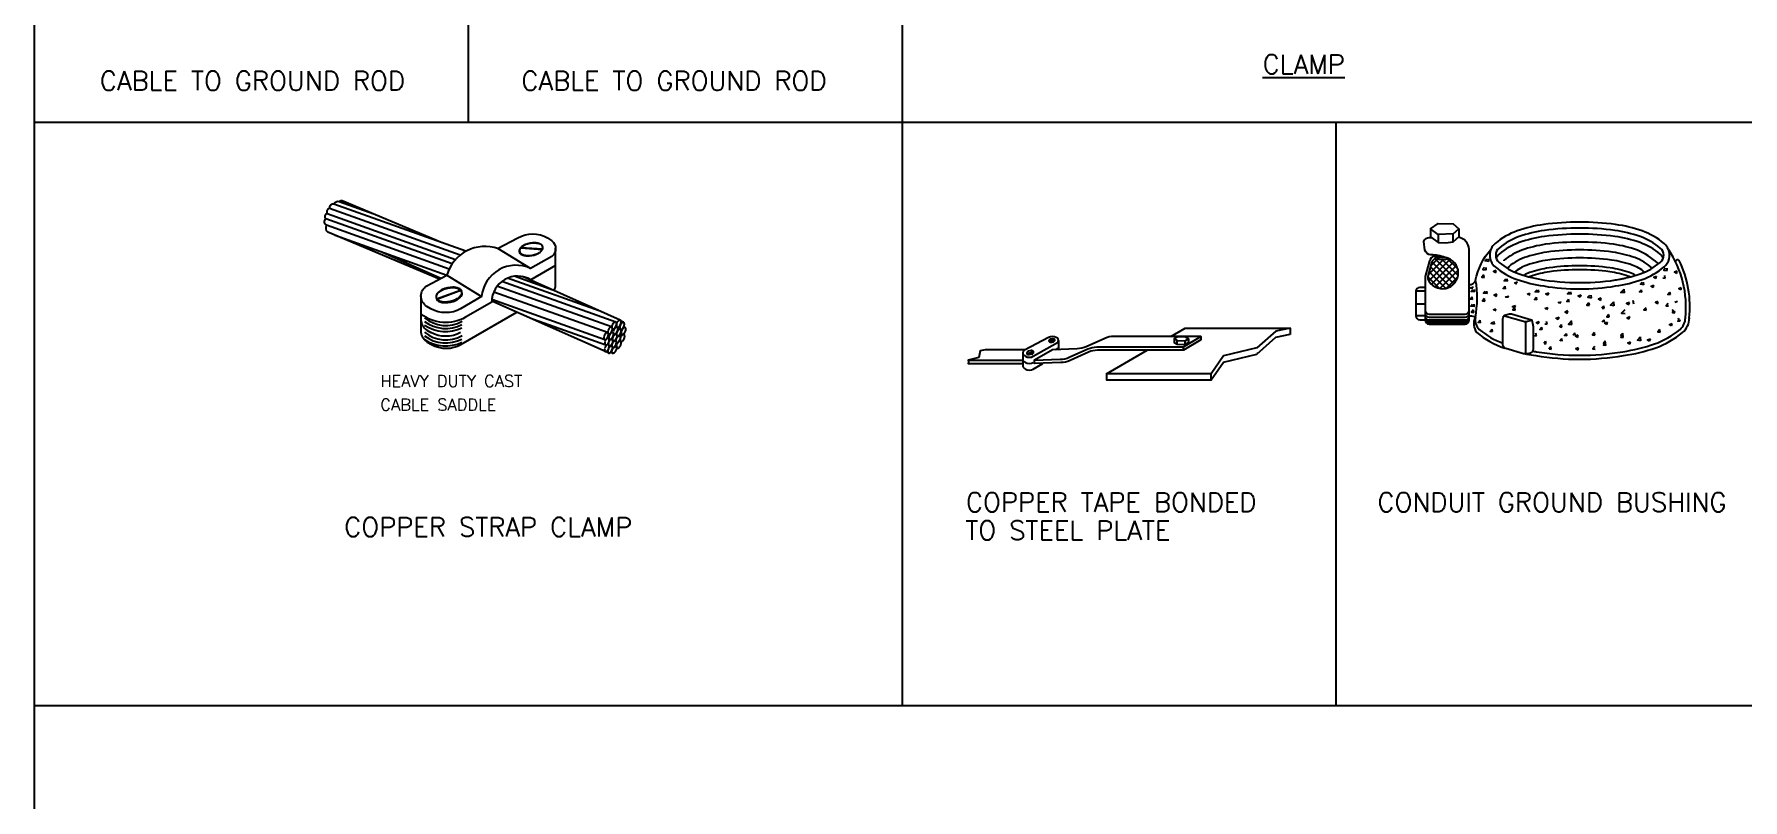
# Model space of a CAD drawing. Header units: inches. Extents: x 1917 to 3477, y 820 to 1550.
# Drawn here: x 1916.8 to 2276.7, y 1023.8 to 1185.1 of the extents above; entities that cross this region are included whole.
import ezdxf
from ezdxf.enums import TextEntityAlignment as Align

# ---------------------------------------------------------------- set-up
doc = ezdxf.new("R2010")
doc.units = ezdxf.units.IN
doc.header["$MEASUREMENT"] = 0
for name, color, linetype in [('ELDIM', 2, 'Continuous'), ('ELEC', 7, 'Continuous'), ('TITLE', 7, 'Continuous'), ('TXT30', 2, 'Continuous')]:
    doc.layers.add(name, color=color, linetype=linetype)
doc.styles.add('ROMANS', font='romans.shx')

# ---------------------------------------------------------------- blocks, each defined once
blk = doc.blocks.new('*U79')
at = {"color": 2}
for p, q in [((2210.46, 1134.4), (2213.74, 1137.68)), ((2210.57, 1133.17), (2215.08, 1137.69)), ((2210.93, 1136.2), (2212.51, 1137.78)), ((2216.41, 1133.26), (2211.85, 1137.82)), ((2216.75, 1134.25), (2213.3, 1137.7)), ((2216.67, 1135.66), (2214.61, 1137.72)), ((2212.82, 1131.53), (2210.36, 1133.99)), ((2214.14, 1131.54), (2210.63, 1135.05)), ((2215.11, 1131.9), (2210.91, 1136.1)), ((2211.14, 1132.42), (2215.84, 1137.12)), ((2215.86, 1132.48), (2211.21, 1137.13)), ((2211.91, 1131.86), (2216.4, 1136.35)), ((2212.9, 1131.52), (2216.74, 1135.36)), ((2214.28, 1131.57), (2216.69, 1133.98))]:
    blk.add_line(p, q, dxfattribs=at)

msp = doc.modelspace()

# ---------------------------------------------------------------- linework, layer by layer
at = {"layer": 'ELDIM'}
for p, q in [((2211.26709, 1142.13767), (2211.27357, 1142.13767)), ((2021.34365, 1135.74522), (2014.46096, 1139.96571)), ((2019.35098, 1140.17667), (2023.87202, 1139.85589)), ((2211.62283, 1138.58656), (2211.62283, 1138.39034)), ((2223.19849, 1137.23599), (2223.13642, 1137.76947)), ((2222.25691, 1133.8555), (2222.16026, 1134.37945)), ((2222.69201, 1135.42831), (2222.62995, 1135.9618)), ((2224.61106, 1134.83545), (2224.78054, 1135.34055)), ((2258.40031, 1133.60623), (2258.56979, 1134.11134)), ((2260.38739, 1133.71089), (2260.29074, 1134.23484)), ((2260.82249, 1135.2837), (2260.76043, 1135.81719)), ((2262.74154, 1134.69083), (2262.91102, 1135.19594)), ((2001.53667, 1129.33827), (2006.58058, 1131.18353)), ((2001.57644, 1129.28607), (2006.63381, 1131.13625)), ((2209.82103, 1130.9324), (2207.85749, 1130.9324)), ((2219.87927, 1131.63238), (2219.82844, 1131.90794)), ((2220.23198, 1130.80068), (2220.16992, 1131.33416)), ((2222.83672, 1130.43914), (2222.77465, 1130.97263)), ((2224.75577, 1129.84628), (2224.92525, 1130.35138)), ((2226.74285, 1131.46938), (2226.6462, 1131.99332)), ((2227.17795, 1133.04219), (2227.11588, 1133.57568)), ((2231.2808, 1130.32355), (2231.86606, 1130.54821)), ((2231.69692, 1130.04262), (2231.8664, 1130.54773)), ((2233.76215, 1130.72837), (2233.70009, 1131.26186)), ((2235.6812, 1130.1355), (2235.85068, 1130.64061)), ((2240.56341, 1130.29453), (2240.50135, 1130.82802)), ((2251.79944, 1130.57407), (2251.70709, 1131.36789)), ((2255.46733, 1130.74631), (2255.37068, 1131.27026)), ((2255.90243, 1132.31912), (2255.84037, 1132.85261)), ((2257.82148, 1131.72626), (2257.99096, 1132.23136)), ((2259.88744, 1133.75509), (2260.38705, 1133.71138)), ((2261.46267, 1130.22179), (2261.36602, 1130.74573)), ((2263.68388, 1131.27374), (2263.83572, 1131.72627)), ((2209.81501, 1128.2273), (2207.85147, 1128.2273)), ((2219.79688, 1129.22787), (2219.70023, 1129.75181)), ((2220.08629, 1126.48021), (2219.98965, 1127.00416)), ((2220.15962, 1127.69149), (2220.09756, 1128.22497)), ((2222.40162, 1128.86633), (2222.30497, 1129.39028)), ((2224.11777, 1126.99743), (2224.70303, 1127.22209)), ((2224.53389, 1126.71651), (2224.70337, 1127.22162)), ((2227.33171, 1129.68009), (2227.28088, 1129.95565)), ((2228.65806, 1127.43958), (2228.82754, 1127.94469)), ((2228.76876, 1126.98636), (2228.67211, 1127.5103)), ((2233.32705, 1129.15556), (2233.2304, 1129.67951)), ((2235.0432, 1127.28666), (2235.62846, 1127.51132)), ((2235.45932, 1127.00574), (2235.6288, 1127.51085)), ((2238.40185, 1128.52318), (2238.35102, 1128.79875)), ((2239.7282, 1126.28267), (2239.89768, 1126.78778)), ((2240.12831, 1128.72172), (2240.03166, 1129.24567)), ((2242.48246, 1129.70166), (2242.65194, 1130.20677)), ((2244.39719, 1127.99865), (2244.30054, 1128.5226)), ((2244.83229, 1129.57146), (2244.77022, 1130.10495)), ((2246.75134, 1128.9786), (2246.92082, 1129.4837)), ((2247.03363, 1127.42937), (2247.42356, 1127.89407)), ((2247.10792, 1127.40619), (2247.52021, 1127.37012)), ((2247.52055, 1127.36964), (2247.4239, 1127.89359)), ((2249.62882, 1127.89872), (2249.53648, 1128.69254)), ((2252.67646, 1128.05109), (2252.84595, 1128.5562)), ((2253.753, 1128.18794), (2253.66065, 1128.98176)), ((2256.38786, 1126.9496), (2256.29122, 1127.47354)), ((2258.76382, 1128.30916), (2258.91566, 1128.76169)), ((2262.3947, 1128.64183), (2262.97996, 1128.86649)), ((2181.33681, 1123.17317), (2181.33681, 1121.84034)), ((2209.81501, 1125.74369), (2207.8525, 1125.74369)), ((2221.46102, 1124.31101), (2221.36437, 1124.83495)), ((2224.4285, 1124.00384), (2224.36644, 1124.53733)), ((2230.94952, 1124.49533), (2230.94952, 1117.71258)), ((2233.6474, 1124.07422), (2233.81688, 1124.57933)), ((2234.48682, 1122.86824), (2234.39017, 1123.39218)), ((2234.99771, 1124.06598), (2235.49732, 1124.02226)), ((2235.49767, 1124.02178), (2235.40102, 1124.54572)), ((2237.85181, 1125.00172), (2238.0213, 1125.50683)), ((2238.13411, 1123.4525), (2238.52403, 1123.91719)), ((2238.2084, 1123.42932), (2238.62068, 1123.39325)), ((2238.62102, 1123.39277), (2238.52437, 1123.91671)), ((2240.7293, 1123.92184), (2240.63695, 1124.71566)), ((2247.10598, 1124.46479), (2247.49591, 1124.92949)), ((2247.5929, 1124.40506), (2247.49625, 1124.92901)), ((2248.05063, 1123.95018), (2248.22012, 1124.45529)), ((2248.58368, 1125.52184), (2248.48703, 1126.04579)), ((2252.74882, 1125.08651), (2252.9183, 1125.59162)), ((2261.73033, 1123.68153), (2261.88217, 1124.13406)), ((2262.3832, 1126.42507), (2262.32846, 1126.72181)), ((2263.54086, 1124.6174), (2263.48612, 1124.91414)), ((2130.61766, 1120.65731), (2131.81392, 1120.57243)), ((2132.53721, 1120.56749), (2132.53721, 1118.62351)), ((2223.9934, 1122.43103), (2223.89675, 1122.95497)), ((2232.75474, 1121.60754), (2233.25435, 1121.56383)), ((2233.25469, 1121.56335), (2233.15805, 1122.08729)), ((2234.80583, 1119.98177), (2235.19576, 1120.44647)), ((2234.88012, 1119.95859), (2235.29241, 1119.92252)), ((2235.29275, 1119.92204), (2235.1961, 1120.44599)), ((2238.20646, 1120.48792), (2238.59639, 1120.95261)), ((2238.69338, 1120.42819), (2238.59673, 1120.95213)), ((2239.68415, 1121.54497), (2239.58751, 1122.06891)), ((2240.95591, 1121.71713), (2241.34583, 1122.18183)), ((2241.44282, 1121.65741), (2241.34617, 1122.18135)), ((2241.90056, 1121.20252), (2242.07004, 1121.70763)), ((2245.55696, 1121.71133), (2245.46031, 1122.23528)), ((2247.86225, 1119.52375), (2247.76349, 1120.47816)), ((2251.5523, 1121.1868), (2251.45354, 1122.14122)), ((2252.89834, 1119.75639), (2253.06782, 1120.26149)), ((2255.27243, 1120.52342), (2255.18008, 1121.31724)), ((2257.09179, 1120.44021), (2257.26128, 1120.94531)), ((2259.35437, 1122.32196), (2259.25772, 1122.84591)), ((2125.03087, 1117.94377), (2125.03087, 1115.25403)), ((2125.91451, 1117.77565), (2127.25269, 1118.26521)), ((2142.65295, 1113.55986), (2151.20986, 1118.51268)), ((2174.41985, 1117.83674), (2174.60549, 1117.94419)), ((2235.89114, 1118.82486), (2236.28107, 1119.28956)), ((2235.96543, 1118.80168), (2236.37772, 1118.76561)), ((2236.37806, 1118.76513), (2236.28141, 1119.28908)), ((2241.97291, 1118.52717), (2242.14239, 1119.03228))]:
    msp.add_line(p, q, dxfattribs=at)
for points in [[(2210.95168, 1144.0668), (2212.52411, 1145.20543), (2215.70928, 1145.1184), (2216.93149, 1144.06892)], [(2215.70354, 1143.02616), (2216.93149, 1144.06892), (2216.93072, 1142.38033), (2215.70278, 1141.33757), (2215.70354, 1143.02616), (2212.51716, 1142.89972), (2210.95168, 1144.0668), (2210.95091, 1142.37821), (2212.5164, 1141.21113)], [(2212.51716, 1142.89972), (2212.5164, 1141.21113), (2214.11057, 1141.14033), (2215.70278, 1141.33757)], [(2019.25235, 1140.07055), (2023.81992, 1139.74646)], [(2223.19814, 1137.23644), (2222.45475, 1137.35173), (2222.82701, 1137.73971)], [(2222.15992, 1134.37993), (2221.75696, 1133.8997), (2222.25657, 1133.85599)], [(2222.32053, 1135.93204), (2221.94827, 1135.54406), (2222.69166, 1135.42877)], [(2224.7802, 1135.34104), (2224.19494, 1135.11637), (2224.61072, 1134.83593)], [(2258.39996, 1133.60671), (2257.98418, 1133.88716), (2258.56945, 1134.11182)], [(2260.45101, 1135.78742), (2260.07875, 1135.39945), (2260.82214, 1135.28416)], [(2262.91068, 1135.19642), (2262.32542, 1134.97176), (2262.74119, 1134.69132)], [(2219.45682, 1131.76893), (2219.37931, 1131.67656), (2219.87892, 1131.63285)], [(2220.23163, 1130.80113), (2219.48824, 1130.91643), (2219.8605, 1131.3044)], [(2222.83637, 1130.4396), (2222.09298, 1130.55489), (2222.46524, 1130.94287)], [(2224.9249, 1130.35187), (2224.33964, 1130.1272), (2224.75542, 1129.84676)], [(2226.74251, 1131.46986), (2226.24289, 1131.51357), (2226.64586, 1131.99381)], [(2227.1776, 1133.04265), (2226.43421, 1133.15794), (2226.80647, 1133.54591)], [(2229.09665, 1132.4498), (2228.68087, 1132.73025), (2229.26613, 1132.95491)], [(2233.7618, 1130.72883), (2233.01841, 1130.84412), (2233.39067, 1131.23209)], [(2235.68085, 1130.13599), (2235.26507, 1130.41643), (2235.85034, 1130.64109)], [(2240.56306, 1130.29499), (2239.81967, 1130.41028), (2240.19193, 1130.79825)], [(2251.79909, 1130.57453), (2251.0557, 1130.68982), (2251.70675, 1131.36835)], [(2255.46699, 1130.7468), (2254.96737, 1130.79051), (2255.37034, 1131.27074)], [(2255.90208, 1132.31958), (2255.15869, 1132.43487), (2255.53095, 1132.82285)], [(2257.82113, 1131.72674), (2257.40535, 1132.00718), (2257.99062, 1132.23184)], [(2261.46232, 1130.22227), (2260.96271, 1130.26598), (2261.36568, 1130.74622)], [(2263.68354, 1131.27423), (2263.26776, 1131.55468), (2263.77341, 1131.74878)], [(2219.79654, 1129.22835), (2219.29692, 1129.27206), (2219.69989, 1129.7523)], [(2220.15928, 1127.69194), (2219.41589, 1127.80723), (2219.78815, 1128.19521)], [(2219.9893, 1127.00464), (2219.58634, 1126.52441), (2220.08595, 1126.4807)], [(2222.30463, 1129.39076), (2221.90166, 1128.91053), (2222.40127, 1128.86682)], [(2227.33137, 1129.68057), (2226.83176, 1129.72428), (2226.90926, 1129.81665)], [(2228.65772, 1127.44006), (2228.24194, 1127.7205), (2228.8272, 1127.94516)], [(2228.67177, 1127.51079), (2228.2688, 1127.03055), (2228.76841, 1126.98684)], [(2233.32671, 1129.15605), (2232.82709, 1129.19976), (2233.23006, 1129.67999)], [(2237.9794, 1128.65974), (2237.9019, 1128.56737), (2238.40151, 1128.52366)], [(2239.89734, 1126.78826), (2239.31208, 1126.56359), (2239.72785, 1126.28315)], [(2240.12797, 1128.72221), (2239.62836, 1128.76592), (2240.03132, 1129.24615)], [(2242.48212, 1129.70215), (2242.06634, 1129.98259), (2242.6516, 1130.20725)], [(2244.3002, 1128.52308), (2243.89723, 1128.04285), (2244.39684, 1127.99914)], [(2244.46081, 1130.07519), (2244.08855, 1129.68721), (2244.83194, 1129.57192)], [(2246.92047, 1129.48419), (2246.33521, 1129.25952), (2246.75099, 1128.97908)], [(2249.62848, 1127.89918), (2248.88509, 1128.01447), (2249.53613, 1128.693)], [(2251.85145, 1127.02994), (2251.20041, 1126.35141), (2251.9438, 1126.23612)], [(2252.84561, 1128.55668), (2252.26034, 1128.33202), (2252.67612, 1128.05157)], [(2256.29087, 1127.47403), (2255.88791, 1126.9938), (2256.38752, 1126.95009)], [(2258.85335, 1128.7842), (2258.3477, 1128.5901), (2258.76348, 1128.30965)], [(2261.00391, 1128.36009), (2260.60094, 1127.87986), (2261.10055, 1127.83615)], [(2262.20182, 1126.84894), (2261.88325, 1126.46928), (2262.38286, 1126.42557)], [(2262.0129, 1127.00661), (2261.92997, 1126.92018), (2262.16094, 1126.88436)], [(2156.24281, 1121.4258), (2159.2617, 1123.17317), (2181.33681, 1123.17317), (2178.38096, 1122.52455), (2174.36108, 1119.0061), (2167.29343, 1117.2994), (2164.72806, 1113.55986)], [(2221.46068, 1124.31149), (2220.96107, 1124.3552), (2221.36403, 1124.83543)], [(2224.42815, 1124.0043), (2223.68476, 1124.11959), (2224.05702, 1124.50756)], [(2233.64706, 1124.0747), (2233.23128, 1124.35515), (2233.81654, 1124.57981)], [(2234.48648, 1122.86872), (2233.98687, 1122.91243), (2234.38983, 1123.39267)], [(2237.85147, 1125.0022), (2237.43569, 1125.28265), (2238.02095, 1125.50731)], [(2240.63661, 1124.71612), (2239.98556, 1124.0376), (2240.72896, 1123.9223)], [(2248.05029, 1123.95067), (2247.63451, 1124.23111), (2248.21977, 1124.45577)], [(2248.48669, 1126.04627), (2248.08372, 1125.56604), (2248.58334, 1125.52233)], [(2252.74848, 1125.087), (2252.3327, 1125.36744), (2252.91796, 1125.5921)], [(2261.72998, 1123.68202), (2261.3142, 1123.96246), (2261.81986, 1124.15657)], [(2263.54052, 1124.6179), (2263.04091, 1124.66161), (2263.35948, 1125.04127)], [(2263.3186, 1125.07669), (2263.08763, 1125.11251), (2263.17056, 1125.19894)], [(2131.80014, 1120.54347), (2130.59156, 1120.62923)], [(2159.95513, 1120.90207), (2159.22963, 1121.30166), (2157.53571, 1121.27688), (2156.92535, 1120.90207)], [(2157.53571, 1120.52725), (2156.92535, 1120.90207), (2156.92535, 1120.12961), (2157.53571, 1119.7548), (2159.22963, 1119.73002), (2159.22963, 1120.50248)], [(2157.53571, 1119.7548), (2157.53571, 1120.52725), (2159.22963, 1120.50248), (2159.95513, 1120.90207), (2159.95513, 1120.12961), (2159.22963, 1119.73002)], [(2164.72806, 1112.2697), (2167.29343, 1116.00924), (2174.36108, 1117.71594), (2178.38096, 1121.23439), (2181.33681, 1121.88301)], [(2223.99306, 1122.43151), (2223.49345, 1122.47523), (2223.89641, 1122.95546)], [(2239.68381, 1121.54546), (2239.1842, 1121.58917), (2239.58716, 1122.0694)], [(2242.0697, 1121.70811), (2241.48444, 1121.48345), (2241.90021, 1121.20301)], [(2245.45997, 1122.23576), (2245.05701, 1121.75553), (2245.55662, 1121.71182)], [(2247.8598, 1119.95471), (2247.36019, 1119.99842), (2247.76315, 1120.47865)], [(2247.86191, 1119.52424), (2247.3623, 1119.56795), (2247.76526, 1120.04818)], [(2251.54984, 1121.61776), (2251.05023, 1121.66147), (2251.4532, 1122.14171)], [(2251.45531, 1121.71124), (2251.05235, 1121.231), (2251.55196, 1121.18729)], [(2252.898, 1119.75687), (2252.48222, 1120.03732), (2253.06748, 1120.26198)], [(2255.27208, 1120.52388), (2254.52869, 1120.63918), (2255.17973, 1121.3177)], [(2257.09145, 1120.4407), (2256.67568, 1120.72114), (2257.26094, 1120.9458)], [(2259.25738, 1122.8464), (2258.85441, 1122.36617), (2259.35403, 1122.32246)], [(2125.56241, 1118.62351), (2117.10296, 1118.62351), (2116.0622, 1118.34909), (2115.77287, 1116.97566), (2113.52386, 1116.40154), (2125.03087, 1116.40154)], [(2113.52386, 1116.40154), (2113.61263, 1116.02857), (2113.52386, 1115.71038), (2125.03087, 1115.71038)], [(2242.14205, 1119.03276), (2241.55679, 1118.8081), (2241.97257, 1118.52766)], [(2245.53233, 1119.27118), (2245.12936, 1118.79095), (2245.62897, 1118.74724)], [(2164.72806, 1112.22703), (2164.72806, 1113.55986), (2142.65295, 1113.55986), (2142.65295, 1112.2697), (2164.80177, 1112.2697)]]:
    msp.add_lwpolyline(points, dxfattribs=at)
for points in [[(2261.03843, 1139.79302, 0.11510421), (2260.14242, 1141.0066, 0.091296126), (2255.50553, 1143.64631, 0.048044589), (2249.93596, 1145.00588, 0.068259083), (2234.77721, 1145.00588, 0.048044589), (2229.20764, 1143.64631, 0.091296126), (2224.57075, 1141.0066, 0.461525466), (2224.53929, 1136.08001)], [(2014.40145, 1139.93441), (2018.66735, 1142.17772, -0.266964648), (2024.91639, 1142.17772), (2025.78351, 1141.55862, -0.505309942), (2025.78351, 1138.2977), (2021.34365, 1135.74522, 0.517905378), (2011.02783, 1129.81462), (2006.58798, 1127.26214, -0.266964649), (2000.33894, 1127.26214), (1999.49469, 1127.7475, -0.578576014), (1999.49469, 1132.09539), (2003.70109, 1134.30741)], [(2212.1941, 1137.9739, 0.236175979), (2211.12449, 1136.92818), (2210.36891, 1134.05042, 0.166722611), (2210.40424, 1133.50921, 1.68479567), (2214.05032, 1138.05763, 0.08672227), (2211.00574, 1138.59424, -0.298494174), (2209.76916, 1139.62407), (2209.52092, 1141.43865, -0.348369161), (2210.65088, 1142.27452), (2211.09001, 1142.27452)], [(2211.63036, 1138.39417, 0.191786707), (2210.68993, 1137.32906), (2209.84354, 1134.07939, 0.065605823), (2209.81501, 1133.86285), (2209.81501, 1124.86327, 0.414213562), (2210.65088, 1124.0274), (2218.22864, 1124.0274, 0.414213562), (2219.06451, 1124.86327), (2219.06451, 1139.76692, 0.386858475), (2216.793, 1142.26338)], [(2249.75676, 1133.29483, 0.048044589), (2255.09279, 1134.5974, 0.091296126), (2259.33507, 1137.01246, 0.479359028), (2259.33507, 1140.04733, 0.091296126), (2255.09279, 1142.46239, 0.048044589), (2249.75676, 1143.76496, 0.068259083), (2234.95641, 1143.76496, 0.048044589), (2229.62038, 1142.46239, 0.091296126), (2225.3781, 1140.04733, 0.461525466), (2225.3781, 1137.01246, 0.091296126), (2229.62038, 1134.5974, 0.048044589), (2234.95641, 1133.29483, 0.082944635), (2252.014, 1133.67188)], [(2259.93493, 1137.88912, 0.136387038), (2259.33507, 1138.76579, 0.091296126), (2255.09279, 1141.18085, 0.048044589), (2249.75676, 1142.48341, 0.068259083), (2234.95641, 1142.48341, 0.048044589), (2229.62038, 1141.18085, 0.091296126), (2225.3781, 1138.76579, 0.136387038), (2224.77824, 1137.88912, 0.221305533)], [(2258.89668, 1136.71184, 0.136387038), (2258.80243, 1136.84957, 0.076970669), (2254.54248, 1139.60229, 0.048044589), (2249.51784, 1140.82884, 0.068259083), (2235.19533, 1140.82884, 0.048044589), (2230.17069, 1139.60229, 0.091296126), (2226.45457, 1137.48676, 0.136387038), (2226.36032, 1137.34903, 0.134081681)], [(2014.47146, 1139.91928, 0.432728406), (2003.70109, 1134.30741), (2011.02783, 1129.81462)], [(2019.06009, 1139.79818, 0.01242341), (2019.01323, 1139.72263, 0.361865188), (2019.15029, 1138.89575, 0.104067733), (2019.79534, 1138.53962, 0.064655024), (2020.58169, 1138.40632, 0.107008221), (2022.57062, 1138.73601, 0.064655024), (2023.2719, 1139.11591, 0.104067733), (2023.76754, 1139.66113, 0.005960414), (2023.77527, 1139.67468, 0.175439219)], [(2019.06783, 1139.81173, 0.361865188), (2019.20489, 1138.98485, 0.104067733), (2019.84994, 1138.62872, 0.064655024), (2020.63629, 1138.49542, 0.107008221), (2022.62522, 1138.82511, 0.064655024), (2023.3265, 1139.20501, 0.104067733), (2023.82214, 1139.75023, 0.175439219), (2023.90328, 1140.18848, 0.175439219), (2023.68507, 1140.57711, 0.104067733)], [(2023.91205, 1140.07448, 0.069719), (2023.9075, 1140.25611, 0.175439219), (2023.68929, 1140.64474, 0.104067733), (2023.04424, 1141.00087, 0.064655024), (2022.25789, 1141.13417, 0.092261177), (2020.26896, 1140.80448, 0.064655024), (2019.56769, 1140.42458, 0.104067733), (2019.07205, 1139.87936, 0.130689818), (2018.98213, 1139.55511)], [(2020.26474, 1140.73685, 0.064655024), (2019.56346, 1140.35695, 0.104067733)], [(2023.04002, 1140.93324, 0.064655024), (2022.25367, 1141.06654, 0.092261177), (2020.44391, 1140.8019)], [(2026.30068, 1131.05399, 0.067141439), (2026.60552, 1131.83462), (2026.60552, 1140.01526)], [(2211.62283, 1138.39979), (2212.31048, 1137.88714, 0.150171852), (2212.77298, 1137.72223), (2214.04041, 1137.66593, 0.041933742), (2214.18026, 1137.67145), (2214.9391, 1137.76546)], [(2214.44479, 1137.96218), (2212.77298, 1138.03643, -0.150171852), (2212.31048, 1138.20134), (2211.80825, 1138.57575)], [(2212.12091, 1138.5469), (2212.31048, 1138.40557, 0.150171852), (2212.77298, 1138.24067), (2213.66396, 1138.20109)], [(2220.37969, 1125.41761, 0.088810136), (2220.44827, 1133.25434, -0.135970428), (2223.66823, 1139.76623)], [(2224.57075, 1136.05319, 0.091296126), (2229.20764, 1133.41348, 0.048044589), (2234.77721, 1132.0539, 0.082944635), (2249.93596, 1132.0539, 0.048044589), (2255.50553, 1133.41348, 0.091296126), (2260.14242, 1136.05319, 0.333609295), (2261.04151, 1139.78585, 0.091296126)], [(2257.6408, 1135.79728, 0.106629763), (2253.99217, 1138.02373, 0.048044589), (2249.27892, 1139.17427, 0.068259083), (2235.43425, 1139.17427, 0.048044589), (2230.721, 1138.02373, 0.106629763), (2227.07237, 1135.79728, 0.091296126)], [(2256.052, 1134.9735, 0.08921477), (2253.44186, 1136.44517, 0.048044589), (2249.04, 1137.5197, 0.068259083), (2235.67317, 1137.5197, 0.048044589), (2231.27131, 1136.44517, 0.091296126), (2228.60751, 1134.92871, 0.091296126)], [(2232.44893, 1118.33058, 0.005624482), (2233.24075, 1118.20713, 0.082944635), (2251.47242, 1118.20713, 0.048044589), (2258.10753, 1119.82681, 0.091296126), (2263.50675, 1122.9005, 0.221276729), (2264.63179, 1125.31748, 0.175482699), (2261.05069, 1139.76337, 0.175522041)], [(2265.4631, 1125.23032, 0.139320293), (2263.3349, 1137.45271, 0.618222145), (2262.53495, 1137.16603)], [(2026.60552, 1136.35989), (2021.39065, 1133.35983, 0.585666995), (2013.16293, 1128.64463), (2007.62948, 1125.45052, -0.308585693), (1998.2369, 1126.17394, -0.266964649)], [(2254.13946, 1134.28367, 0.050829814), (2252.89155, 1134.86661, 0.048044589), (2248.80108, 1135.86513, 0.068259083), (2235.91209, 1135.86513, 0.048044589), (2231.82162, 1134.86661, 0.050829814), (2230.57371, 1134.28367, 0.091296126)], [(2252.95957, 1133.94569, 0.015431511), (2252.6164, 1134.07733, 0.048044589), (2248.68162, 1135.03784, 0.068259083), (2236.03156, 1135.03784, 0.048044589), (2232.09677, 1134.07733, 0.015431511), (2231.75361, 1133.94569, 0.050829814)], [(2006.84965, 1130.67653, 0.074044771), (2006.83563, 1130.89034, 0.175439219), (2006.57231, 1131.30975, 0.104067733), (2005.83706, 1131.66986, 0.064655024), (2004.95713, 1131.77499, 0.105132027), (2002.76781, 1131.30083, 0.064655024), (2002.01023, 1130.84105, 0.104067733), (2001.48987, 1130.209, 0.141879707), (2001.40966, 1129.81236)], [(2002.76781, 1131.18116, 0.064655024), (2002.01023, 1130.72137, 0.104067733), (2001.48987, 1130.08933, 0.348067645), (2001.687, 1129.17913, 0.104067733), (2002.42224, 1128.81903, 0.064655024), (2003.30217, 1128.71389, 0.094630037), (2005.49149, 1129.18805, 0.064655024), (2006.24907, 1129.64784, 0.104067733), (2006.76944, 1130.27989, 0.175439219), (2006.83563, 1130.77066, 0.175439219), (2006.57231, 1131.19008, 0.104067733), (2005.83706, 1131.55019, 0.064655024), (2004.95713, 1131.65532, 0.105132027), (2002.70275, 1131.15188)], [(2001.48752, 1129.42024, 0.175424654), (2001.75083, 1129.00087, 0.104067733), (2002.48608, 1128.64076, 0.064655024), (2003.36601, 1128.53563, 0.094630037), (2005.55533, 1129.00979, 0.064655024), (2006.31291, 1129.46957, 0.104067733), (2006.83327, 1130.10162, 0.175439219), (2006.89946, 1130.5924, 0.065369034), (2006.83562, 1130.77071, 0.104067733)], [(2209.81501, 1131.73105), (2208.68734, 1131.73105, 0.414213562), (2207.85147, 1130.89518), (2207.85147, 1125.78503, 0.414213562), (2208.68734, 1124.94916), (2209.81501, 1124.94916)], [(1998.2369, 1129.92145), (1998.2369, 1122.29487, 0.229902858), (1999.58321, 1120.23638), (2000.42746, 1119.75102, 0.266964649), (2006.67649, 1119.75102), (2018.46325, 1126.52726)], [(2209.81501, 1126.97056, 0.414213562), (2210.65088, 1126.1347), (2218.22864, 1126.1347, 0.414213562), (2219.06451, 1126.97056)], [(1998.2369, 1124.93518, 0.268472337), (1999.49469, 1122.76095), (2000.33894, 1122.27559)], [(2209.81501, 1126.30715, 0.414213562), (2210.65088, 1125.47129), (2218.22864, 1125.47129, 0.414213562), (2219.06451, 1126.30715)], [(2209.81501, 1125.72179, 0.414213562), (2210.65088, 1124.88593), (2218.22864, 1124.88593, 0.414213562), (2219.06451, 1125.72179)], [(2209.81501, 1125.33156, 0.414213562), (2210.65088, 1124.49569), (2218.22864, 1124.49569, 0.414213562), (2219.06451, 1125.33156)], [(2209.81501, 1125.05839, 0.414213562), (2210.65088, 1124.22252), (2218.22864, 1124.22252, 0.414213562), (2219.06451, 1125.05839)], [(2219.06957, 1125.78503), (2219.26546, 1125.78503, -0.202473281), (2220.37768, 1125.43718, 0.000714379), (2220.38411, 1125.37505, 0.226231093), (2221.20642, 1122.9005, 0.084887123), (2226.19544, 1119.97569, 0.049173451)], [(2220.37672, 1125.43725, 0.299748551), (2220.66819, 1122.26099, 0.094938985), (2226.5765, 1118.95375, 0.094929418)], [(2232.30043, 1124.8409, -0.045209866), (2232.53696, 1123.52537), (2232.53696, 1118.70396, -0.343609252), (2231.90539, 1117.89344), (2231.38794, 1117.76301, -0.132841942), (2230.51517, 1117.77805), (2226.79922, 1118.85205, -0.334009826), (2226.19544, 1119.65505), (2226.19544, 1124.91145, -0.181481158), (2226.43197, 1125.83824)], [(2231.18738, 1117.71246, 0.013458575), (2233.12129, 1117.37984, 0.082944635), (2251.59188, 1117.37984, 0.048044589), (2258.38269, 1119.03753, 0.091296126), (2264.04499, 1122.26099, 0.221276729), (2265.46765, 1125.31739)], [(2006.58798, 1122.27559, -0.266964648), (2000.33894, 1122.27559)], [(2130.54069, 1120.55716, 0.01242341), (2130.52829, 1120.53717, 0.361865188), (2130.56456, 1120.31837, 0.104067733), (2130.73524, 1120.22414, 0.064655024), (2130.9433, 1120.18887, 0.050811315)], [(2131.82331, 1120.67833, 0.175439219), (2131.76557, 1120.78116, 0.104067733), (2131.59489, 1120.87539, 0.064655024), (2131.38683, 1120.91066, 0.092261177), (2130.86056, 1120.82342, 0.064655024), (2130.675, 1120.7229, 0.104067733), (2130.54385, 1120.57864, 0.130689818)], [(2130.579, 1120.34195, 0.104067733), (2130.74968, 1120.24772, 0.064655024)], [(2130.95775, 1120.21245, 0.107008221), (2131.48402, 1120.29968, 0.064655024), (2131.66958, 1120.40021, 0.104067733), (2131.80073, 1120.54447, 0.175439219), (2131.8222, 1120.66043, 0.175439219)], [(2162.54439, 1121.4258), (2162.54439, 1120.71216), (2158.91562, 1118.51268), (2158.91562, 1119.22632), (2162.54439, 1121.4258), (2144.22369, 1121.4258, 0.106716483), (2142.32276, 1121.01541), (2138.41451, 1119.24539, -0.106716483), (2136.51357, 1118.83499), (2131.2763, 1118.62351)], [(2125.03087, 1116.62441, 0.268472337), (2125.36368, 1116.04911), (2125.58707, 1115.92068, 0.266964648), (2127.24057, 1115.92068, -0.266964649)], [(2127.3061, 1118.20014, 0.175439219), (2127.23642, 1118.31112, 0.104067733), (2127.04187, 1118.4064, 0.064655024), (2126.80905, 1118.43422, 0.105132027), (2126.22975, 1118.30876, 0.064655024), (2126.0293, 1118.1871, 0.104067733), (2125.89161, 1118.01986, 0.141879707), (2125.87038, 1117.91491)], [(2125.89161, 1117.9882, 0.348067645), (2125.94377, 1117.74736, 0.104067733), (2126.13831, 1117.65207, 0.064655024), (2126.37114, 1117.62426, 0.094630037), (2126.91157, 1117.73319)], [(2125.89099, 1117.81116, 0.175424654), (2125.96066, 1117.70019, 0.104067733), (2126.1552, 1117.6049, 0.064655024), (2126.38803, 1117.57709, 0.050811315)], [(2127.04187, 1118.37474, 0.064655024), (2126.80905, 1118.40256, 0.050811315)], [(2126.96733, 1117.70255, 0.064655024), (2127.16778, 1117.82421, 0.104067733), (2127.30547, 1117.99145, 0.175439219), (2127.32299, 1118.12131, 0.065369034), (2127.30609, 1118.16849, 0.104067733)], [(2127.28858, 1118.03862, 0.175439219), (2127.3061, 1118.16848, 0.175439219)], [(2127.53109, 1116.40154), (2132.93447, 1116.61303, 0.106716483), (2134.83541, 1117.02342), (2138.74366, 1118.79344, -0.106716483), (2140.64459, 1119.20384), (2158.92837, 1119.20384)], [(2158.92837, 1118.51268), (2140.79381, 1118.51268, 0.106716483), (2138.89288, 1118.10228), (2134.98462, 1116.33227, -0.106716483), (2133.08369, 1115.92187), (2127.53109, 1115.71038), (2127.53109, 1116.47038), (2131.31039, 1118.64311)], [(2131.94193, 1118.62351), (2132.3197, 1118.84069, 0.173683366), (2132.53721, 1119.09626)], [(2125.03087, 1115.2543, 0.268497508), (2125.36368, 1114.67894), (2125.58707, 1114.55051, 0.266964649), (2127.24057, 1114.55051), (2129.25807, 1115.71038)]]:
    msp.add_lwpolyline(points, format="xyb", dxfattribs=at)
for points in [[(2231.38794, 1124.54577, -0.132841942), (2230.51517, 1124.5608), (2226.49235, 1125.7235, -0.765471357), (2226.49513, 1125.88485), (2227.56367, 1126.15419, -0.132841942), (2228.00006, 1126.14667), (2232.24006, 1124.9212, -0.765471357), (2232.23728, 1124.75985)], [(2125.36368, 1118.519, 0.578576014), (2125.36368, 1117.36855), (2125.58707, 1117.24012, 0.266964649), (2127.24057, 1117.24012), (2132.3197, 1120.16013, 0.57857601), (2132.3197, 1121.02297), (2132.09026, 1121.18679, 0.266964648), (2130.43677, 1121.18679)]]:
    msp.add_lwpolyline(points, format="xyb", close=True, dxfattribs=at)
for centre, radius, start, end in [((2219.14622, 1133.73373), 1.38604, 266.6203988, 340.5270259), ((2003.46346, 1130.61952), 6.8959, 229.6650413, 299.8947112), ((2003.46346, 1130.61952), 7.5228, 233.6072466, 297.056329), ((2003.46346, 1130.61952), 8.1497, 236.7921881, 294.8267932), ((2003.46346, 1127.57492), 6.8959, 229.6650413, 299.8947112), ((2003.46346, 1127.57492), 7.5228, 233.6072466, 297.056329), ((2003.46346, 1127.57492), 8.1497, 236.7921881, 294.8267932)]:
    msp.add_arc(centre, radius, start, end, dxfattribs=at)
at = {"layer": 'ELEC', "color": 1}
for p, q in [((2006.51447, 1138.55853), (1978.95542, 1148.3976)), ((2007.72601, 1139.36571), (1979.85019, 1149.32071)), ((1988.31831, 1147.20271), (1981.00925, 1149.81292)), ((2002.72362, 1141.15216), (1981.64664, 1150.00496)), ((2004.8152, 1136.71423), (1978.17168, 1146.22915)), ((2004.1888, 1135.61331), (1978.34736, 1144.84179)), ((2005.49783, 1137.59334), (1978.46481, 1147.24735)), ((2003.67472, 1134.29354), (1980.1417, 1142.69764)), ((2002.45148, 1133.65028), (1990.1414, 1139.12655)), ((2026.03951, 1131.17048), (2017.87424, 1134.08562)), ((2040.20914, 1124.85053), (2019.61677, 1134.03516)), ((2037.55592, 1122.23475), (2013.56997, 1130.75934)), ((2038.41098, 1123.43275), (2014.24182, 1132.01985)), ((2039.26401, 1124.45274), (2015.25005, 1132.98775)), ((2035.80411, 1126.81526), (2016.45107, 1133.6821)), ((2037.8843, 1117.88759), (2013.16598, 1128.88381)), ((2036.99335, 1120.72934), (2013.18527, 1129.18974)), ((2037.1722, 1119.5906), (2021.94579, 1124.97801)), ((2039.5037, 1123.35937), (2039.25969, 1123.44891)), ((2040.22861, 1122.95494), (2039.68497, 1123.15444)), ((2040.92884, 1124.40292), (2040.34754, 1124.64708)), ((2041.20338, 1123.30243), (2040.93521, 1123.41507)), ((2037.72148, 1121.10734), (2037.54111, 1121.17353)), ((2037.72624, 1119.72097), (2037.55028, 1119.78554)), ((2038.70837, 1122.20452), (2038.35999, 1122.33237)), ((2040.59327, 1121.79714), (2040.26198, 1121.93629)), ((2041.04494, 1121.81456), (2040.90979, 1121.87133)), ((2038.65859, 1117.87045), (2038.18918, 1118.06761)), ((2038.43305, 1119.40027), (2038.19879, 1119.48623)), ((2039.42121, 1119.26518), (2039.15824, 1119.37563)), ((2039.67176, 1118.95161), (2039.5019, 1119.02295))]:
    msp.add_line(p, q, dxfattribs=at)
for points in [[(1979.85692, 1149.3203, 0.461338911), (1978.9558, 1148.39344, 0.494693157), (1978.49135, 1147.24611)], [(2002.12281, 1133.47744), (1978.60413, 1143.36222, -0.304489025), (1978.34937, 1144.8463, -0.578900393), (1978.23257, 1146.19532)], [(2037.62128, 1122.5379, 0.064948126), (2037.60444, 1122.27874, 0.104202953), (2037.66905, 1122.04756, 0.358878764), (2037.92211, 1121.94092, 0.104202953), (2038.13268, 1122.05615, 0.064948126), (2038.3064, 1122.2492, 0.105346706), (2038.56102, 1122.85345, 0.064948126), (2038.57785, 1123.11261, 0.104202953), (2038.51325, 1123.34378, 0.370660539), (2038.26019, 1123.45042, 0.104202953), (2038.04962, 1123.3352, 0.064948126), (2037.8759, 1123.14215, 0.090604449), (2037.63772, 1122.61209)], [(2038.47296, 1123.56889, 0.064948126), (2038.45612, 1123.30973, 0.104202953), (2038.52073, 1123.07856, 0.358878764), (2038.77379, 1122.97192, 0.104202953), (2038.98436, 1123.08714, 0.064948126), (2039.15808, 1123.2802, 0.105346706), (2039.4127, 1123.88444, 0.064948126), (2039.42953, 1124.14361, 0.104202953), (2039.36493, 1124.37478, 0.370660539), (2039.11187, 1124.48142, 0.104202953), (2038.9013, 1124.3662, 0.064948126), (2038.72758, 1124.17314, 0.090604449), (2038.4894, 1123.64308)], [(2038.7557, 1122.43748, 0.064948126), (2038.73886, 1122.17831, 0.104202953), (2038.80346, 1121.94714, 0.358878764), (2039.05652, 1121.8405, 0.104202953), (2039.26709, 1121.95572, 0.064948126), (2039.44081, 1122.14878, 0.105346706), (2039.69543, 1122.75302, 0.064948126), (2039.71227, 1123.01219, 0.104202953), (2039.64767, 1123.24336, 0.370660539), (2039.3946, 1123.35, 0.104202953), (2039.18404, 1123.23478, 0.064948126), (2039.01032, 1123.04172, 0.090604449), (2038.77214, 1122.51166)], [(2039.43096, 1123.93773, 0.064948126), (2039.41413, 1123.67856, 0.104202953), (2039.47873, 1123.44739, 0.358878764), (2039.73179, 1123.34075, 0.104202953), (2039.94236, 1123.45597, 0.064948126), (2040.11608, 1123.64903, 0.105346706), (2040.3707, 1124.25327, 0.064948126), (2040.38754, 1124.51244, 0.104202953), (2040.32293, 1124.74361, 0.370660539), (2040.06987, 1124.85025, 0.104202953), (2039.8593, 1124.73503, 0.064948126), (2039.68558, 1124.54197, 0.090604449), (2039.4474, 1124.01191)], [(2040.14811, 1123.48831, 0.064948126), (2040.13127, 1123.22915, 0.104202953), (2040.19587, 1122.99797, 0.358878764), (2040.44894, 1122.89134, 0.104202953), (2040.6595, 1123.00656, 0.064948126), (2040.83322, 1123.19961, 0.105346706), (2041.08784, 1123.80386, 0.064948126), (2041.10468, 1124.06302, 0.104202953), (2041.04008, 1124.2942, 0.370660539), (2040.78702, 1124.40083, 0.104202953), (2040.57645, 1124.28561, 0.064948126), (2040.40273, 1124.09256, 0.090604449), (2040.16455, 1123.5625)], [(2040.45044, 1122.39282, 0.064948126), (2040.4336, 1122.13365, 0.104202953), (2040.4982, 1121.90248, 0.358878764), (2040.75127, 1121.79584, 0.104202953), (2040.96184, 1121.91106, 0.064948126), (2041.13556, 1122.10412, 0.105346706), (2041.39018, 1122.70836, 0.064948126), (2041.40701, 1122.96753, 0.104202953), (2041.34241, 1123.1987, 0.370660539), (2041.08935, 1123.30534, 0.104202953), (2040.87878, 1123.19012, 0.064948126), (2040.70506, 1122.99706, 0.090604449), (2040.46688, 1122.467)], [(2036.77118, 1121.32485, 0.064948126), (2036.75435, 1121.06569, 0.104202953), (2036.81895, 1120.83451, 0.358878764), (2037.07201, 1120.72787, 0.104202953), (2037.28258, 1120.8431, 0.064948126), (2037.4563, 1121.03615, 0.105346706), (2037.71092, 1121.6404, 0.064948126), (2037.72775, 1121.89956, 0.104202953), (2037.66315, 1122.13074, 0.370660539), (2037.41009, 1122.23737, 0.104202953), (2037.19952, 1122.12215, 0.064948126), (2037.0258, 1121.9291, 0.090604449), (2036.78762, 1121.39904)], [(2036.94809, 1118.81287, 0.064948126), (2036.93125, 1118.55371, 0.104202953), (2036.99586, 1118.32253, 0.358878764), (2037.24892, 1118.2159, 0.104202953), (2037.45949, 1118.33112, 0.064948126), (2037.63321, 1118.52417, 0.105346706), (2037.88783, 1119.12842, 0.064948126), (2037.90466, 1119.38758, 0.104202953), (2037.84006, 1119.61876, 0.370660539), (2037.587, 1119.72539, 0.104202953), (2037.37643, 1119.61017, 0.064948126), (2037.20271, 1119.41712, 0.090604449), (2036.96453, 1118.88706)], [(2036.96269, 1120.19476, 0.064948126), (2036.94585, 1119.9356, 0.104202953), (2037.01045, 1119.70443, 0.358878764), (2037.26352, 1119.59779, 0.104202953), (2037.47408, 1119.71301, 0.064948126), (2037.6478, 1119.90607, 0.105346706), (2037.90242, 1120.51031, 0.064948126), (2037.91926, 1120.76948, 0.104202953), (2037.85466, 1121.00065, 0.370660539), (2037.6016, 1121.10729, 0.104202953), (2037.39103, 1120.99206, 0.064948126), (2037.21731, 1120.79901, 0.090604449), (2036.97913, 1120.26895)], [(2037.74023, 1120.00826, 0.064948126), (2037.7234, 1119.7491, 0.104202953), (2037.788, 1119.51792, 0.358878764), (2038.04106, 1119.41129, 0.104202953), (2038.25163, 1119.52651, 0.064948126), (2038.42535, 1119.71956, 0.105346706), (2038.67997, 1120.32381, 0.064948126), (2038.69681, 1120.58297, 0.104202953), (2038.6322, 1120.81415, 0.370660539), (2038.37914, 1120.92078, 0.104202953), (2038.16857, 1120.80556, 0.064948126), (2037.99485, 1120.61251, 0.090604449), (2037.75667, 1120.08245)], [(2037.83781, 1121.34123, 0.064948126), (2037.82098, 1121.08207, 0.104202953), (2037.88558, 1120.85089, 0.358878764), (2038.13864, 1120.74425, 0.104202953), (2038.34921, 1120.85948, 0.064948126), (2038.52293, 1121.05253, 0.105346706), (2038.77755, 1121.65678, 0.064948126), (2038.79439, 1121.91594, 0.104202953), (2038.72978, 1122.14711, 0.370660539), (2038.47672, 1122.25375, 0.104202953), (2038.26615, 1122.13853, 0.064948126), (2038.09243, 1121.94548, 0.090604449), (2037.85425, 1121.41542)], [(2038.45496, 1119.63737, 0.064948126), (2038.43813, 1119.37821, 0.104202953), (2038.50273, 1119.14704, 0.358878764), (2038.75579, 1119.0404, 0.104202953), (2038.96636, 1119.15562, 0.064948126), (2039.14008, 1119.34868, 0.105346706), (2039.3947, 1119.95292, 0.064948126), (2039.41154, 1120.21209, 0.104202953), (2039.34694, 1120.44326, 0.370660539), (2039.09387, 1120.5499, 0.104202953), (2038.88331, 1120.43467, 0.064948126), (2038.70958, 1120.24162, 0.090604449), (2038.4714, 1119.71156)], [(2038.62753, 1121.04378, 0.064948126), (2038.61069, 1120.78462, 0.104202953), (2038.67529, 1120.55345, 0.358878764), (2038.92836, 1120.44681, 0.104202953), (2039.13892, 1120.56203, 0.064948126), (2039.31265, 1120.75509, 0.105346706), (2039.56727, 1121.35933, 0.064948126), (2039.5841, 1121.6185, 0.104202953), (2039.5195, 1121.84967, 0.370660539), (2039.26644, 1121.95631, 0.104202953), (2039.05587, 1121.84109, 0.064948126), (2038.88215, 1121.64803, 0.090604449), (2038.64397, 1121.11797)], [(2039.31031, 1120.69519, 0.064948126), (2039.29347, 1120.43602, 0.104202953), (2039.35807, 1120.20485, 0.358878764), (2039.61114, 1120.09821, 0.104202953), (2039.8217, 1120.21343, 0.064948126), (2039.99543, 1120.40649, 0.105346706), (2040.25005, 1121.01074, 0.064948126), (2040.26688, 1121.2699, 0.104202953), (2040.20228, 1121.50107, 0.370660539), (2039.94922, 1121.60771, 0.104202953), (2039.73865, 1121.49249, 0.064948126), (2039.56493, 1121.29943, 0.090604449), (2039.32675, 1120.76937)], [(2039.46676, 1122.03977, 0.064948126), (2039.44992, 1121.7806, 0.104202953), (2039.51453, 1121.54943, 0.358878764), (2039.76759, 1121.44279, 0.104202953), (2039.97816, 1121.55801, 0.064948126), (2040.15188, 1121.75107, 0.105346706), (2040.4065, 1122.35532, 0.064948126), (2040.42333, 1122.61448, 0.104202953), (2040.35873, 1122.84565, 0.370660539), (2040.10567, 1122.95229, 0.104202953), (2039.8951, 1122.83707, 0.064948126), (2039.72138, 1122.64401, 0.090604449), (2039.4832, 1122.11395)], [(2039.48204, 1119.55162, 0.064948126), (2039.4652, 1119.29246, 0.104202953), (2039.5298, 1119.06129, 0.358878764), (2039.78287, 1118.95465, 0.104202953), (2039.99343, 1119.06987, 0.064948126), (2040.16716, 1119.26292, 0.105346706), (2040.42178, 1119.86717, 0.064948126), (2040.43861, 1120.12633, 0.104202953), (2040.37401, 1120.35751, 0.370660539), (2040.12095, 1120.46415, 0.104202953), (2039.91038, 1120.34892, 0.064948126), (2039.73666, 1120.15587, 0.090604449), (2039.49848, 1119.62581)], [(2040.20242, 1120.94586, 0.064948126), (2040.18559, 1120.6867, 0.104202953), (2040.25019, 1120.45552, 0.358878764), (2040.50325, 1120.34888, 0.104202953), (2040.71382, 1120.46411, 0.064948126), (2040.88754, 1120.65716, 0.105346706), (2041.14216, 1121.26141, 0.064948126), (2041.159, 1121.52057, 0.104202953), (2041.0944, 1121.75174, 0.370660539), (2040.84133, 1121.85838, 0.104202953), (2040.63077, 1121.74316, 0.064948126), (2040.45704, 1121.55011, 0.090604449), (2040.21887, 1121.02005)], [(2037.62668, 1118.50243, 0.064948126), (2037.60985, 1118.24327, 0.104202953), (2037.67445, 1118.01209, 0.358878764), (2037.92751, 1117.90546, 0.104202953), (2038.13808, 1118.02068, 0.064948126), (2038.3118, 1118.21373, 0.105346706), (2038.56642, 1118.81798, 0.064948126), (2038.58326, 1119.07714, 0.104202953), (2038.51865, 1119.30832, 0.370660539), (2038.26559, 1119.41495, 0.104202953), (2038.05502, 1119.29973, 0.064948126), (2037.8813, 1119.10668, 0.090604449), (2037.64312, 1118.57662)], [(2038.4693, 1118.51993, 0.064948126), (2038.41423, 1118.26612, 0.104202953), (2038.44385, 1118.02793, 0.37271049), (2038.67831, 1117.88495, 0.104202953), (2038.90363, 1117.96769, 0.064948126), (2039.10405, 1118.13285, 0.092420658), (2039.44544, 1118.69268, 0.064948126), (2039.50051, 1118.94648, 0.104202953), (2039.47089, 1119.18468, 0.356169114), (2039.23643, 1119.32765, 0.104202953), (2039.01111, 1119.24492, 0.064948126), (2038.81069, 1119.07975, 0.102918105), (2038.46833, 1118.5172)]]:
    msp.add_lwpolyline(points, format="xyb", dxfattribs=at)
for centre, radius, start, end in [((1980.81186, 1148.68423), 1.14581, 79.3056019, 146.3137512), ((1981.55509, 1149.13803), 0.85665, 80.2039561, 128.3999912), ((1978.52903, 1146.67757), 0.57339, 95.4429722, 235.3485576)]:
    msp.add_arc(centre, radius, start, end, dxfattribs=at)
at = {"layer": 'TITLE'}
for p, q in [((1916.75183, 1549.61161), (1916.75183, 820.36019)), ((2008.17473, 1549.61161), (2008.17473, 1166.50891)), ((2099.59763, 1549.61161), (2099.59763, 1043.63044)), ((2658.58336, 1166.50891), (1916.75183, 1166.50891)), ((2191.02053, 1166.50891), (2191.02053, 1043.63044)), ((1916.75183, 1043.63044), (2658.58336, 1043.63044)), ((1916.75183, 1043.63044), (2658.58336, 1043.63044))]:
    msp.add_line(p, q, dxfattribs=at)

# ---------------------------------------------------------------- block references
at = {"layer": 'ELDIM'}
msp.add_blockref('*U79', (0, 0), dxfattribs=at)

# ---------------------------------------------------------------- texts
at = {"layer": 'TXT30', "style": 'ROMANS'}
for s, p in [('%%UCLAMP', (2184.2246, 1178.77953)), ('CABLE TO GROUND ROD', (1962.72449, 1175.30013)), ('CABLE TO GROUND ROD', (2051.53531, 1175.30013)), ('COPPER TAPE BONDED', (2143.65476, 1086.48932)), ('CONDUIT GROUND BUSHING', (2236.52893, 1086.48932)), ('COPPER STRAP CLAMP', (2012.41055, 1081.26515)), ('TO STEEL PLATE', (2134.51247, 1080.5686))]:
    msp.add_text(s, height=4, dxfattribs=at).set_placement(p, align=Align.MIDDLE_CENTER)
for s, p in [('HEAVY DUTY CAST', (1989.68543, 1110.78169)), ('CABLE SADDLE', (1989.68543, 1105.78894))]:
    msp.add_text(s, height=2.5, dxfattribs=at).set_placement(p)

doc.saveas('drawing.dxf')
